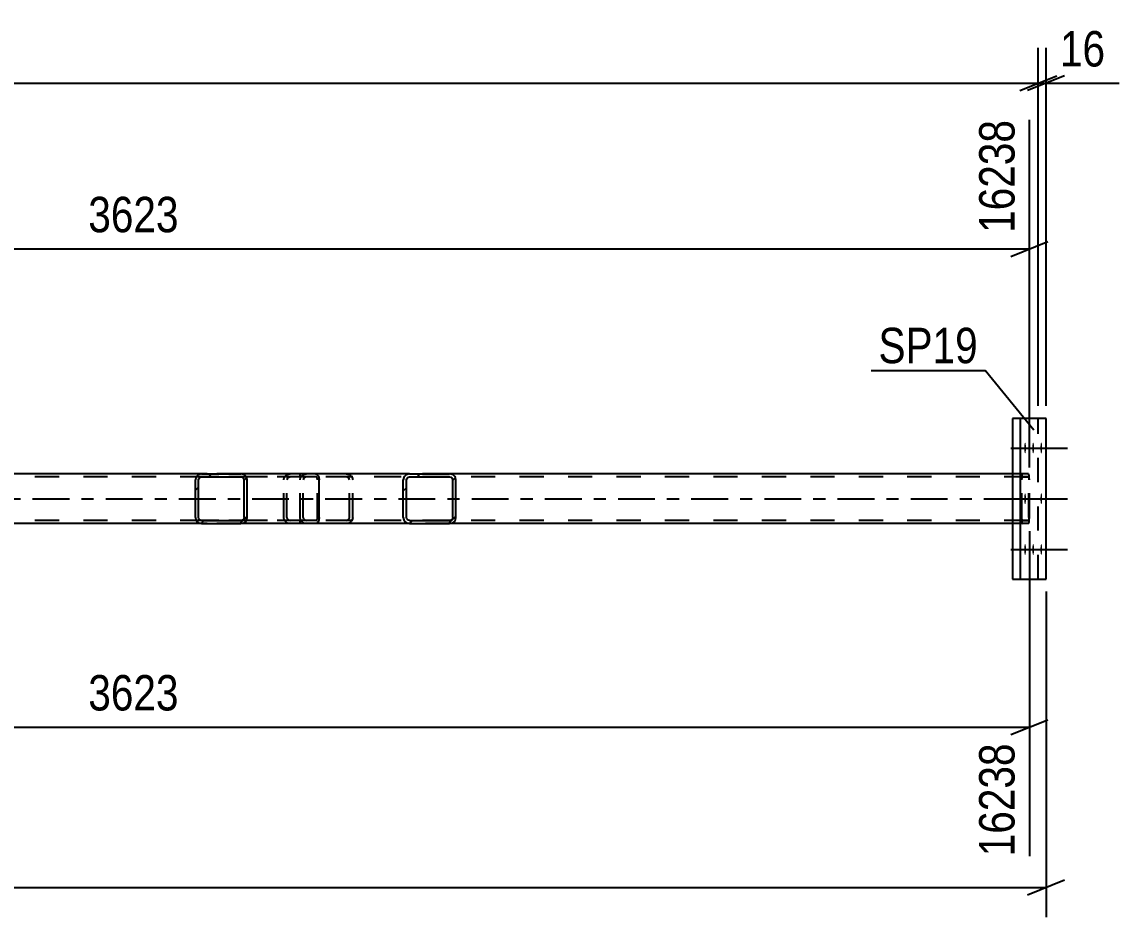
# Model space of a CAD drawing. Header units: millimetres. Extents: x 0 to 841, y 0 to 594.
# Drawn here: x 598.7 to 687.4, y 221.4 to 293.8 of the extents above; entities that cross this region are included whole.
import ezdxf

# ---------------------------------------------------------------- set-up
doc = ezdxf.new("R2010")
doc.units = ezdxf.units.MM
doc.linetypes.add('DXK_LINE_DOT2', pattern=[3.9198, 1.9599, -1.9599])
doc.linetypes.add('DXK_LINE_DOT3', pattern=[5.9187, 2.979, -0.9799, 0.9799, -0.9799])
doc.styles.add('Arial Narrow', font='ARIALN.TTF', dxfattribs={"height": 0.2})

# ---------------------------------------------------------------- blocks, each defined once
blk = doc.blocks.new('Part-318893504-2782 - 2723')
at = {"linetype": 'Continuous'}
h = blk.add_hatch(dxfattribs=at)
h.set_pattern_fill('', scale=0.7, style=0, pattern_type=0)
h.set_pattern_definition([(45, (616.8935, 256.937), (-1.57154, 1.57154), [])])
h.paths.add_polyline_path([(616.932, 256.753), (616.893, 256.937), (616.784, 257.093), (616.621, 257.197), (616.429, 257.233), (613.245, 257.233), (613.052, 257.197), (612.889, 257.093), (612.78, 256.937), (612.742, 256.753), (612.742, 253.713), (612.78, 253.53), (612.889, 253.374), (613.052, 253.27), (613.245, 253.233), (616.429, 253.233), (616.621, 253.27), (616.784, 253.374), (616.893, 253.53), (616.932, 253.713)])
h.paths.add_polyline_path([(616.661, 253.621), (616.607, 253.544), (616.525, 253.492), (616.429, 253.473), (613.245, 253.473), (613.149, 253.492), (613.067, 253.544), (613.012, 253.621), (612.993, 253.713), (612.993, 256.753), (613.012, 256.845), (613.067, 256.923), (613.149, 256.975), (613.245, 256.993), (616.429, 256.993), (616.525, 256.975), (616.607, 256.923), (616.661, 256.845), (616.68, 256.753), (616.68, 253.713)])
at = {"color": 2, "linetype": 'Continuous'}
for p, q in [((612.78, 256.937), (612.742, 256.753)), ((612.742, 253.713), (612.742, 256.753)), ((612.993, 256.753), (613.012, 256.845)), ((612.993, 253.713), (612.993, 256.753)), ((613.012, 256.845), (613.067, 256.923)), ((613.245, 257.233), (613.052, 257.197)), ((613.067, 256.923), (613.149, 256.975)), ((613.149, 256.975), (613.245, 256.993)), ((613.245, 257.233), (616.429, 257.233)), ((613.245, 256.993), (616.429, 256.993)), ((622.486, 257.233), (616.429, 257.233)), ((616.621, 257.197), (616.429, 257.233)), ((616.429, 256.993), (616.525, 256.975)), ((616.525, 256.975), (616.607, 256.923)), ((616.607, 256.923), (616.661, 256.845)), ((616.661, 256.845), (616.68, 256.753)), ((616.68, 253.713), (616.68, 256.753)), ((616.932, 256.753), (616.893, 256.937)), ((616.932, 253.713), (616.932, 256.753)), ((622.486, 257.233), (622.59, 257.197)), ((622.59, 257.197), (622.678, 257.093)), ((622.678, 257.093), (622.736, 256.937)), ((622.736, 256.937), (622.757, 256.753)), ((622.757, 253.713), (622.757, 256.753)), ((612.742, 253.713), (612.78, 253.53)), ((613.012, 253.621), (612.993, 253.713)), ((613.067, 253.544), (613.012, 253.621)), ((613.052, 253.27), (613.245, 253.233)), ((613.149, 253.492), (613.067, 253.544)), ((613.245, 253.473), (613.149, 253.492)), ((613.245, 253.473), (616.429, 253.473)), ((613.245, 253.233), (616.429, 253.233)), ((616.525, 253.492), (616.429, 253.473)), ((616.429, 253.233), (616.621, 253.27)), ((622.486, 253.233), (616.429, 253.233)), ((616.607, 253.544), (616.525, 253.492)), ((616.661, 253.621), (616.607, 253.544)), ((616.68, 253.713), (616.661, 253.621)), ((616.893, 253.53), (616.932, 253.713)), ((622.59, 253.27), (622.486, 253.233)), ((622.678, 253.374), (622.59, 253.27)), ((622.736, 253.53), (622.678, 253.374)), ((622.757, 253.713), (622.736, 253.53))]:
    blk.add_line(p, q, dxfattribs=at)
at = {"color": 7, "linetype": 'DXK_LINE_DOT2'}
for p, q in [((616.429, 257.233), (613.245, 257.233)), ((622.486, 256.993), (613.245, 256.993)), ((619.892, 256.753), (619.93, 256.937)), ((619.892, 253.713), (619.892, 256.753)), ((620.163, 256.845), (620.144, 256.753)), ((620.144, 253.713), (620.144, 256.753)), ((620.217, 256.923), (620.163, 256.845)), ((620.202, 257.197), (620.395, 257.233)), ((620.217, 256.923), (620.239, 256.937)), ((620.239, 256.937), (620.299, 256.975)), ((620.299, 256.975), (620.395, 256.993)), ((621.21, 256.993), (621.21, 257.233)), ((622.538, 256.975), (622.486, 256.993)), ((622.582, 256.923), (622.538, 256.975)), ((622.611, 256.845), (622.582, 256.923)), ((622.622, 256.753), (622.611, 256.845)), ((622.622, 253.713), (622.622, 256.753)), ((622.486, 253.473), (613.245, 253.473)), ((616.429, 253.233), (613.245, 253.233)), ((619.93, 253.53), (619.892, 253.713)), ((620.144, 253.713), (620.163, 253.621)), ((620.163, 253.621), (620.217, 253.544)), ((620.395, 253.233), (620.202, 253.27)), ((620.217, 253.544), (620.299, 253.492)), ((620.299, 253.492), (620.395, 253.473)), ((621.21, 253.233), (621.21, 253.473)), ((622.486, 253.473), (622.538, 253.492)), ((622.538, 253.492), (622.582, 253.544)), ((622.582, 253.544), (622.611, 253.621)), ((622.611, 253.621), (622.622, 253.713))]:
    blk.add_line(p, q, dxfattribs=at)
at = {"color": 2, "linetype": 'Continuous'}
for centre, start, end in [((613.23, 256.738), 111.1941, 156.15059), ((616.444, 256.738), 23.84941, 68.8059), ((613.23, 253.729), 203.84941, 248.8059), ((616.444, 253.729), 291.1941, 336.15059)]:
    blk.add_arc(centre, 0.492, start, end, dxfattribs=at)
at = {"color": 7, "linetype": 'DXK_LINE_DOT2'}
for centre, start, end in [((620.38, 256.738), 111.1941, 156.15059), ((620.38, 253.729), 203.84941, 248.8059)]:
    blk.add_arc(centre, 0.492, start, end, dxfattribs=at)
blk = doc.blocks.new('Part-318893504-2811 - 2723')
at = {"linetype": 'Continuous'}
h = blk.add_hatch(dxfattribs=at)
h.set_pattern_fill('', scale=0.7, style=0, pattern_type=0)
h.set_pattern_definition([(45, (633.777, 256.937), (-1.57154, 1.57154), [])])
h.paths.add_polyline_path([(633.816, 256.753), (633.777, 256.937), (633.666, 257.093), (633.501, 257.197), (633.305, 257.233), (630.07, 257.233), (629.875, 257.197), (629.709, 257.093), (629.598, 256.937), (629.559, 256.753), (629.559, 253.713), (629.598, 253.53), (629.709, 253.374), (629.875, 253.27), (630.07, 253.233), (633.305, 253.233), (633.501, 253.27), (633.666, 253.374), (633.777, 253.53), (633.816, 253.713)])
h.paths.add_polyline_path([(633.541, 253.621), (633.486, 253.544), (633.403, 253.492), (633.305, 253.473), (630.07, 253.473), (629.972, 253.492), (629.889, 253.544), (629.834, 253.621), (629.815, 253.713), (629.815, 256.753), (629.834, 256.845), (629.889, 256.923), (629.972, 256.975), (630.07, 256.993), (633.305, 256.993), (633.403, 256.975), (633.486, 256.923), (633.541, 256.845), (633.561, 256.753), (633.561, 253.713)])
at = {"color": 7, "linetype": 'DXK_LINE_DOT2'}
for p, q in [((621.21, 256.753), (621.249, 256.937)), ((621.21, 253.713), (621.21, 256.753)), ((621.485, 256.845), (621.465, 256.753)), ((621.465, 253.713), (621.465, 256.753)), ((621.54, 256.923), (621.485, 256.845)), ((621.525, 257.197), (621.721, 257.233)), ((621.623, 256.975), (621.54, 256.923)), ((621.721, 256.993), (621.623, 256.975)), ((622.486, 257.233), (621.721, 257.233)), ((633.305, 256.993), (621.721, 256.993)), ((624.956, 257.233), (625.151, 257.197)), ((625.054, 256.975), (624.956, 256.993)), ((625.136, 256.923), (625.054, 256.975)), ((625.192, 256.845), (625.136, 256.923)), ((625.211, 256.753), (625.192, 256.845)), ((625.211, 253.713), (625.211, 256.753)), ((625.428, 256.937), (625.467, 256.753)), ((625.467, 253.713), (625.467, 256.753)), ((633.305, 257.233), (630.07, 257.233)), ((621.249, 253.53), (621.21, 253.713)), ((621.465, 253.713), (621.485, 253.621)), ((621.485, 253.621), (621.54, 253.544)), ((621.721, 253.233), (621.525, 253.27)), ((621.54, 253.544), (621.623, 253.492)), ((621.623, 253.492), (621.721, 253.473)), ((633.305, 253.473), (621.721, 253.473)), ((622.486, 253.233), (621.721, 253.233)), ((624.956, 253.473), (625.054, 253.492)), ((625.151, 253.27), (624.956, 253.233)), ((625.054, 253.492), (625.136, 253.544)), ((625.136, 253.544), (625.192, 253.621)), ((625.192, 253.621), (625.211, 253.713)), ((625.467, 253.713), (625.428, 253.53)), ((630.07, 253.233), (633.305, 253.233))]:
    blk.add_line(p, q, dxfattribs=at)
at = {"color": 2, "linetype": 'Continuous'}
for p, q in [((630.07, 257.233), (622.486, 257.233)), ((629.598, 256.937), (629.559, 256.753)), ((629.559, 253.713), (629.559, 256.753)), ((629.815, 256.753), (629.834, 256.845)), ((629.815, 253.713), (629.815, 256.753)), ((629.834, 256.845), (629.889, 256.923)), ((630.07, 257.233), (629.875, 257.197)), ((629.889, 256.923), (629.972, 256.975)), ((629.972, 256.975), (630.07, 256.993)), ((630.07, 257.233), (633.305, 257.233)), ((630.07, 256.993), (633.305, 256.993)), ((633.501, 257.197), (633.305, 257.233)), ((633.305, 256.993), (633.403, 256.975)), ((633.403, 256.975), (633.486, 256.923)), ((633.486, 256.923), (633.541, 256.845)), ((633.541, 256.845), (633.561, 256.753)), ((633.561, 253.713), (633.561, 256.753)), ((633.816, 256.753), (633.777, 256.937)), ((633.816, 253.713), (633.816, 256.753)), ((630.07, 253.233), (622.486, 253.233)), ((629.559, 253.713), (629.598, 253.53)), ((629.834, 253.621), (629.815, 253.713)), ((629.889, 253.544), (629.834, 253.621)), ((629.875, 253.27), (630.07, 253.233)), ((629.972, 253.492), (629.889, 253.544)), ((630.07, 253.473), (629.972, 253.492)), ((630.07, 253.473), (633.305, 253.473)), ((630.07, 253.233), (633.305, 253.233)), ((633.403, 253.492), (633.305, 253.473)), ((633.305, 253.233), (633.501, 253.27)), ((633.486, 253.544), (633.403, 253.492)), ((633.541, 253.621), (633.486, 253.544)), ((633.561, 253.713), (633.541, 253.621)), ((633.777, 253.53), (633.816, 253.713))]:
    blk.add_line(p, q, dxfattribs=at)
at = {"color": 7, "linetype": 'DXK_LINE_DOT2'}
for centre, start, end in [((621.701, 256.733), 110.75832, 155.68004), ((624.975, 256.733), 24.31996, 69.24168), ((621.701, 253.734), 204.31996, 249.24168), ((624.975, 253.734), 290.75832, 335.68004)]:
    blk.add_arc(centre, 0.496, start, end, dxfattribs=at)
at = {"color": 2, "linetype": 'Continuous'}
for centre, start, end in [((630.051, 256.733), 110.75832, 155.68004), ((633.325, 256.733), 24.31996, 69.24168), ((630.051, 253.734), 204.31996, 249.24168), ((633.325, 253.734), 290.75832, 335.68004)]:
    blk.add_arc(centre, 0.496, start, end, dxfattribs=at)
blk = doc.blocks.new('Part-318893504-2839 - 2723')
at = {"color": 2, "linetype": 'Continuous'}
for p, q in [((681.543, 261.733), (678.836, 261.733)), ((678.836, 261.733), (678.836, 248.733)), ((679.468, 248.733), (679.468, 261.733)), ((681.543, 248.733), (681.543, 261.733)), ((678.836, 248.733), (681.543, 248.733))]:
    blk.add_line(p, q, dxfattribs=at)
at = {"color": 7, "linetype": 'DXK_LINE_DOT2'}
blk.add_line((680.911, 248.733), (680.911, 261.733), dxfattribs=at)
blk = doc.blocks.new('Part-318893504-2893 - 2723')
at = {"color": 7, "linetype": 'DXK_LINE_DOT2'}
for p, q in [((680.119, 256.993), (102.405, 256.993)), ((680.119, 257.233), (272.708, 257.233)), ((633.305, 257.233), (613.245, 257.233)), ((680.119, 257.233), (678.836, 257.233)), ((679.556, 256.937), (679.55, 256.753)), ((679.55, 253.713), (679.55, 256.753)), ((679.573, 257.093), (679.556, 256.937)), ((679.598, 257.197), (679.573, 257.093)), ((679.589, 256.753), (679.592, 256.845)), ((679.589, 253.713), (679.589, 256.753)), ((679.592, 256.845), (679.6, 256.923)), ((679.628, 257.233), (679.598, 257.197)), ((679.6, 256.923), (679.613, 256.975)), ((679.613, 256.975), (679.628, 256.993)), ((679.628, 256.993), (680.119, 256.993)), ((680.149, 257.197), (680.119, 257.233)), ((680.119, 256.993), (680.134, 256.975)), ((680.134, 256.975), (680.147, 256.923)), ((680.147, 256.923), (680.155, 256.845)), ((680.174, 257.093), (680.149, 257.197)), ((680.155, 256.845), (680.158, 256.753)), ((680.158, 253.713), (680.158, 256.753)), ((680.191, 256.937), (680.174, 257.093)), ((680.197, 256.753), (680.191, 256.937)), ((680.197, 253.713), (680.197, 256.753)), ((680.119, 253.473), (102.405, 253.473)), ((633.305, 253.233), (613.245, 253.233)), ((680.119, 253.233), (678.836, 253.233)), ((679.55, 253.713), (679.556, 253.53)), ((679.556, 253.53), (679.573, 253.374)), ((679.573, 253.374), (679.598, 253.27)), ((679.592, 253.621), (679.589, 253.713)), ((679.6, 253.544), (679.592, 253.621)), ((679.598, 253.27), (679.628, 253.233)), ((679.613, 253.492), (679.6, 253.544)), ((679.628, 253.473), (679.613, 253.492)), ((679.628, 253.473), (680.119, 253.473)), ((680.134, 253.492), (680.119, 253.473)), ((680.119, 253.233), (680.149, 253.27)), ((680.147, 253.544), (680.134, 253.492)), ((680.155, 253.621), (680.147, 253.544)), ((680.149, 253.27), (680.174, 253.374)), ((680.158, 253.713), (680.155, 253.621)), ((680.174, 253.374), (680.191, 253.53)), ((680.191, 253.53), (680.197, 253.713))]:
    blk.add_line(p, q, dxfattribs=at)
at = {"color": 2, "linetype": 'Continuous'}
for p, q in [((613.245, 257.233), (548.171, 257.233)), ((678.836, 257.233), (633.305, 257.233)), ((613.245, 253.233), (548.171, 253.233)), ((678.836, 253.233), (633.305, 253.233))]:
    blk.add_line(p, q, dxfattribs=at)
at = {"color": 7, "linetype": 'DXK_LINE_DOT3'}
blk.add_line((102.405, 255.233), (679.873, 255.233), dxfattribs=at)
blk = doc.blocks.new('Bolt-318893504-2941 - 2723')
at = {"linetype": 'Continuous'}
for points in [[(679.781, 259.333), (679.782, 259.425), (679.787, 259.512), (679.794, 259.592), (679.804, 259.66), (679.816, 259.714), (679.829, 259.752), (679.844, 259.771), (679.858, 259.771), (679.873, 259.752), (679.886, 259.714), (679.898, 259.66), (679.908, 259.592), (679.915, 259.512), (679.92, 259.425), (679.921, 259.333), (679.92, 259.242), (679.915, 259.154), (679.908, 259.075), (679.898, 259.006), (679.886, 258.952), (679.873, 258.915), (679.858, 258.896), (679.844, 258.896), (679.829, 258.915), (679.816, 258.952), (679.804, 259.006), (679.794, 259.075), (679.787, 259.154), (679.782, 259.242)], [(680.435, 259.333), (680.437, 259.425), (680.441, 259.512), (680.448, 259.592), (680.458, 259.66), (680.47, 259.714), (680.484, 259.752), (680.498, 259.771), (680.513, 259.771), (680.527, 259.752), (680.54, 259.714), (680.552, 259.66), (680.562, 259.592), (680.569, 259.512), (680.574, 259.425), (680.576, 259.333), (680.574, 259.242), (680.569, 259.154), (680.562, 259.075), (680.552, 259.006), (680.54, 258.952), (680.527, 258.915), (680.513, 258.896), (680.498, 258.896), (680.484, 258.915), (680.47, 258.952), (680.458, 259.006), (680.448, 259.075), (680.441, 259.154), (680.437, 259.242)], [(681.089, 259.333), (681.091, 259.425), (681.095, 259.512), (681.103, 259.592), (681.113, 259.66), (681.125, 259.714), (681.138, 259.752), (681.152, 259.771), (681.167, 259.771), (681.181, 259.752), (681.195, 259.714), (681.207, 259.66), (681.216, 259.592), (681.224, 259.512), (681.228, 259.425), (681.23, 259.333), (681.228, 259.242), (681.224, 259.154), (681.216, 259.075), (681.207, 259.006), (681.195, 258.952), (681.181, 258.915), (681.167, 258.896), (681.152, 258.896), (681.138, 258.915), (681.125, 258.952), (681.113, 259.006), (681.103, 259.075), (681.095, 259.154), (681.091, 259.242)], [(679.781, 255.233), (679.782, 255.325), (679.787, 255.412), (679.794, 255.492), (679.804, 255.56), (679.816, 255.614), (679.829, 255.652), (679.844, 255.671), (679.858, 255.671), (679.873, 255.652), (679.886, 255.614), (679.898, 255.56), (679.908, 255.492), (679.915, 255.412), (679.92, 255.325), (679.921, 255.233), (679.92, 255.142), (679.915, 255.054), (679.908, 254.975), (679.898, 254.906), (679.886, 254.852), (679.873, 254.815), (679.858, 254.796), (679.844, 254.796), (679.829, 254.815), (679.816, 254.852), (679.804, 254.906), (679.794, 254.975), (679.787, 255.054), (679.782, 255.142)], [(681.089, 255.233), (681.091, 255.325), (681.095, 255.412), (681.103, 255.492), (681.113, 255.56), (681.125, 255.614), (681.138, 255.652), (681.152, 255.671), (681.167, 255.671), (681.181, 255.652), (681.195, 255.614), (681.207, 255.56), (681.216, 255.492), (681.224, 255.412), (681.228, 255.325), (681.23, 255.233), (681.228, 255.142), (681.224, 255.054), (681.216, 254.975), (681.207, 254.906), (681.195, 254.852), (681.181, 254.815), (681.167, 254.796), (681.152, 254.796), (681.138, 254.815), (681.125, 254.852), (681.113, 254.906), (681.103, 254.975), (681.095, 255.054), (681.091, 255.142)], [(679.781, 251.133), (679.782, 251.225), (679.787, 251.312), (679.794, 251.392), (679.804, 251.46), (679.816, 251.514), (679.829, 251.552), (679.844, 251.571), (679.858, 251.571), (679.873, 251.552), (679.886, 251.514), (679.898, 251.46), (679.908, 251.392), (679.915, 251.312), (679.92, 251.225), (679.921, 251.133), (679.92, 251.042), (679.915, 250.954), (679.908, 250.875), (679.898, 250.806), (679.886, 250.752), (679.873, 250.715), (679.858, 250.696), (679.844, 250.696), (679.829, 250.715), (679.816, 250.752), (679.804, 250.806), (679.794, 250.875), (679.787, 250.954), (679.782, 251.042)], [(680.435, 251.133), (680.437, 251.225), (680.441, 251.312), (680.448, 251.392), (680.458, 251.46), (680.47, 251.514), (680.484, 251.552), (680.498, 251.571), (680.513, 251.571), (680.527, 251.552), (680.54, 251.514), (680.552, 251.46), (680.562, 251.392), (680.569, 251.312), (680.574, 251.225), (680.576, 251.133), (680.574, 251.042), (680.569, 250.954), (680.562, 250.875), (680.552, 250.806), (680.54, 250.752), (680.527, 250.715), (680.513, 250.696), (680.498, 250.696), (680.484, 250.715), (680.47, 250.752), (680.458, 250.806), (680.448, 250.875), (680.441, 250.954), (680.437, 251.042)], [(681.089, 251.133), (681.091, 251.225), (681.095, 251.312), (681.103, 251.392), (681.113, 251.46), (681.125, 251.514), (681.138, 251.552), (681.152, 251.571), (681.167, 251.571), (681.181, 251.552), (681.195, 251.514), (681.207, 251.46), (681.216, 251.392), (681.224, 251.312), (681.228, 251.225), (681.23, 251.133), (681.228, 251.042), (681.224, 250.954), (681.216, 250.875), (681.207, 250.806), (681.195, 250.752), (681.181, 250.715), (681.167, 250.696), (681.152, 250.696), (681.138, 250.715), (681.125, 250.752), (681.113, 250.806), (681.103, 250.875), (681.095, 250.954), (681.091, 251.042)]]:
    blk.add_hatch(color=1, dxfattribs=at).paths.add_polyline_path(points)
at = {"color": 1, "linetype": 'Continuous'}
for p, q in [((678.706, 259.333), (681.983, 259.333)), ((679.36, 259.333), (682.638, 259.333)), ((680.014, 259.333), (683.292, 259.333)), ((678.706, 255.233), (681.983, 255.233)), ((680.014, 255.233), (683.292, 255.233)), ((678.706, 251.133), (681.983, 251.133)), ((679.36, 251.133), (682.638, 251.133)), ((680.014, 251.133), (683.292, 251.133))]:
    blk.add_line(p, q, dxfattribs=at)
blk = doc.blocks.new('StraightDimension-318893504-12838 - 2723')
at = {"color": 7, "linetype": 'Continuous'}
for p, q in [((535.277, 266.634), (535.277, 285.869)), ((680.197, 257.753), (680.197, 285.869)), ((536.777, 276.028), (533.777, 274.828)), ((678.697, 274.828), (681.697, 276.028)), ((535.277, 275.428), (680.197, 275.428))]:
    blk.add_line(p, q, dxfattribs=at)
at = {"color": 0}
blk.add_wipeout([(611.993, 276.178), (611.993, 280.378), (603.48, 280.378), (603.48, 276.178)], dxfattribs=at)
at = {"color": 3, "style": 'Arial Narrow'}
blk.add_text('3623', height=2.8633, dxfattribs=at).set_placement((604.08, 276.778))
at = {"color": 0, "linetype": 'Continuous'}
blk.add_wipeout([(679.597, 286.469), (675.397, 286.469), (675.397, 276.128), (679.597, 276.128)], dxfattribs=at)
at = {"color": 3, "linetype": 'Continuous', "style": 'Arial Narrow'}
blk.add_text('16238', height=2.8633, rotation=90.00021, dxfattribs=at).set_placement((678.997, 276.728))
blk = doc.blocks.new('StraightDimension-318893504-7175 - 2723')
at = {"color": 7, "linetype": 'Continuous'}
for p, q in [((680.911, 262.733), (680.911, 291.68)), ((681.543, 262.733), (681.543, 291.68)), ((679.411, 288.23), (682.411, 289.43)), ((683.043, 289.43), (680.043, 288.23)), ((680.911, 288.83), (681.543, 288.83)), ((681.543, 288.83), (687.449, 288.83)), ((681.543, 288.83), (687.449, 288.83))]:
    blk.add_line(p, q, dxfattribs=at)
at = {"color": 0}
blk.add_wipeout([(686.924, 289.58), (686.924, 293.78), (682.068, 293.78), (682.068, 289.58)], dxfattribs=at)
at = {"color": 3, "style": 'Arial Narrow'}
blk.add_text('16', height=2.8633, dxfattribs=at).set_placement((682.668, 290.18))
blk = doc.blocks.new('StraightDimension-318893504-3170 - 2723')
at = {"color": 7, "linetype": 'Continuous'}
for p, q in [((681.543, 247.733), (681.543, 221.413)), ((93.145, 223.813), (681.543, 223.813)), ((680.043, 223.213), (683.043, 224.413))]:
    blk.add_line(p, q, dxfattribs=at)
blk = doc.blocks.new('StraightDimension-318893504-7176 - 2723')
at = {"color": 7, "linetype": 'Continuous'}
for p, q in [((680.911, 262.733), (680.911, 291.68)), ((679.411, 288.23), (682.411, 289.43)), ((93.785, 288.83), (680.911, 288.83))]:
    blk.add_line(p, q, dxfattribs=at)
blk = doc.blocks.new('StraightDimension-318893504-12878 - 2723')
at = {"color": 7, "linetype": 'Continuous'}
for p, q in [((680.194, 252.621), (680.194, 226.325)), ((535.277, 243.833), (535.277, 226.325)), ((536.777, 237.365), (533.777, 236.165)), ((678.694, 236.165), (681.694, 237.365)), ((535.277, 236.765), (680.194, 236.765))]:
    blk.add_line(p, q, dxfattribs=at)
at = {"color": 0}
blk.add_wipeout([(611.991, 237.515), (611.991, 241.715), (603.479, 241.715), (603.479, 237.515)], dxfattribs=at)
at = {"color": 3, "style": 'Arial Narrow'}
blk.add_text('3623', height=2.8633, dxfattribs=at).set_placement((604.079, 238.115))
at = {"color": 0, "linetype": 'Continuous'}
blk.add_wipeout([(679.594, 236.065), (675.394, 236.065), (675.394, 225.725), (679.594, 225.725)], dxfattribs=at)
at = {"color": 3, "linetype": 'Continuous', "style": 'Arial Narrow'}
blk.add_text('16238', height=2.8633, rotation=90.00021, dxfattribs=at).set_placement((678.994, 226.325))
blk = doc.blocks.new('Mark-318893504-2835 - 2723')
at = {"color": 30, "linetype": 'Continuous'}
for p in [(667.391, 265.591), (680.564, 260.769)]:
    blk.add_line(p, (676.63, 265.591), dxfattribs=at)
at = {"color": 0}
blk.add_wipeout([(676.03, 266.191), (676.03, 269.191), (667.991, 269.191), (667.991, 266.191)], dxfattribs=at)
blk.add_wipeout([(676.03, 266.191), (676.03, 269.191), (667.991, 269.191), (667.991, 266.191)], dxfattribs=at)
at = {"color": 3, "style": 'Arial Narrow'}
blk.add_text('SP19', height=2.8633, dxfattribs=at).set_placement((667.991, 266.191))

msp = doc.modelspace()

# ---------------------------------------------------------------- block references
for name in ['Part-318893504-2839 - 2723', 'Bolt-318893504-2941 - 2723', 'Part-318893504-2893 - 2723', 'Part-318893504-2782 - 2723', 'Part-318893504-2811 - 2723', 'StraightDimension-318893504-3170 - 2723']:
    msp.add_blockref(name, (0, 0))

# ---------------------------------------------------------------- next in the draw order: block references
for name in ['StraightDimension-318893504-12838 - 2723', 'StraightDimension-318893504-12878 - 2723']:
    msp.add_blockref(name, (0, 0))

# ---------------------------------------------------------------- next in the draw order: block references
msp.add_blockref('StraightDimension-318893504-7175 - 2723', (0, 0))

# ---------------------------------------------------------------- next in the draw order: block references
msp.add_blockref('StraightDimension-318893504-7176 - 2723', (0, 0))

# ---------------------------------------------------------------- next in the draw order: block references
msp.add_blockref('Mark-318893504-2835 - 2723', (0, 0))

doc.saveas('drawing.dxf')
